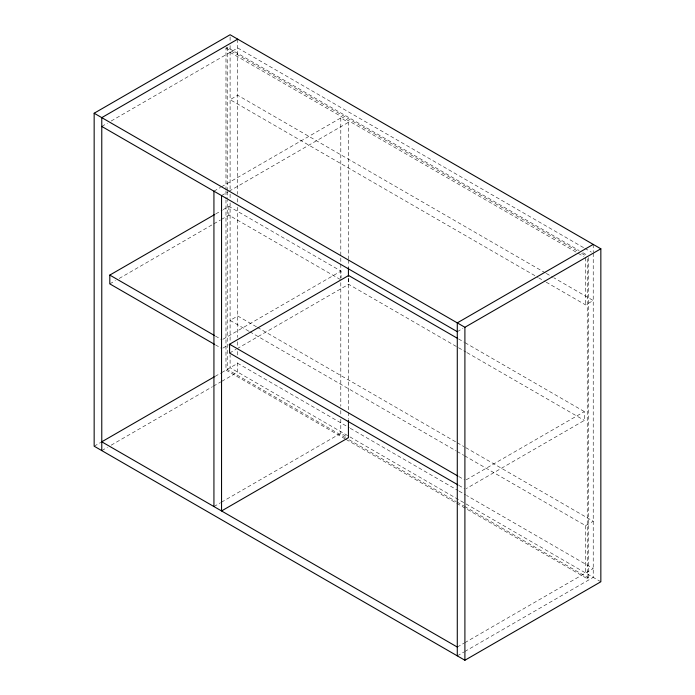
<?xml version="1.0" encoding="UTF-8"?>
<svg xmlns="http://www.w3.org/2000/svg" width="695" height="695" viewBox="0 0 695 695"><rect width="100%" height="100%" fill="white"/><g stroke="black" fill="none" stroke-linecap="round" stroke-linejoin="round"><path stroke-width="0.52" stroke-dasharray="3.48 2.61" d="M225.979 190.109L225.979 48.068L227.213 47.356L579.1 250.513M101.774 126.438L107.404 123.189M111.157 121.026L237.716 47.946L583.843 247.785M213.93 191.186L220.506 187.389M221.444 186.842L340.802 117.933L348.43 122.329L348.43 258.879M221.549 195.582L228.125 191.785M229.072 191.247L348.43 122.329M215.737 213.921L222.296 210.133M223.234 209.595L228.864 206.346L341.01 271.093L341.01 277.939M109.81 283.881L115.439 280.632M119.184 278.469L212.922 224.346M213.86 223.807L220.428 220.02M221.366 219.481L228.864 215.146L341.01 279.894M222.895 339.29L341.01 271.093M222.895 348.091L228.525 344.842M229.585 353.034L236.144 349.238M237.082 348.699L348.629 284.298L457.579 347.196M94.155 446.199L100.723 442.411M215.094 376.377L220.845 373.059M221.662 372.589L237.716 363.32L349.342 427.764M101.774 450.603L107.404 447.354M111.157 445.191L212.409 386.733M213.339 386.194L220.845 381.859M221.783 381.32L237.716 372.12L237.716 360.088M457.284 331.68L462.905 328.431M213.93 506.551L220.506 502.754M221.444 502.207L340.802 433.298L348.43 437.702M546.201 282.179L585.598 304.923L593.226 300.527L553.828 277.783M466.249 479.785L584.365 411.596L584.365 420.397L466.249 488.585M464.599 455.781L585.598 525.637L593.226 521.241L464.712 447.041M457.284 647.054L463.843 643.257M464.781 642.719L593.226 568.562L466.588 495.457M456.815 503.371L587.249 578.674L588.483 577.962L588.483 257.02M457.284 655.854L463.843 652.058M464.781 651.519L593.226 577.363L593.226 253.076M584.782 248.323L591.349 252.111M582.853 252.685L587.544 255.395M225.979 48.068L577.866 251.225M581.619 253.397L587.249 256.646M230.097 52.351L583.722 256.516M545.384 272.909L237.716 95.276L230.097 99.68L537.765 277.305M546.322 273.448L552.89 277.244M538.703 277.852L545.271 281.64M458.518 338.934L464.147 342.192M465.094 342.731L584.365 411.596M458.518 347.735L466.032 352.078M466.971 352.617L584.365 420.397M256.481 326.824L237.716 315.99L230.097 320.386L248.853 331.22M257.419 327.362L456.276 442.168M457.214 442.715L463.774 446.503M249.792 331.758L456.155 450.899M457.093 451.446L463.661 455.234M215.415 336.05L221.027 339.29M458.743 476.535L464.373 479.785M215.415 344.85L221.027 348.091M458.743 485.336L464.373 488.585M350.28 428.302L458.153 490.583M459.091 491.122L465.65 494.918M600.845 581.767L230.097 367.716L230.097 354.806M345.45 437.642L227.213 369.384L227.213 200.238M349.203 439.813L456.172 501.573M457.11 502.111L463.678 505.908M464.616 506.447L588.483 577.962M345.154 438.901L225.979 370.096L225.979 199.865M346.093 439.44L455.877 502.824M593.226 244.397L593.226 252.224M587.249 258.818L587.249 578.674M585.598 257.602L585.598 304.923M585.598 525.637L585.598 572.967M348.629 278.426L348.629 284.298M348.43 259.965L348.43 266.472M348.43 278.391L348.43 419.276M340.802 117.933L340.802 278.321M340.802 282.656L340.802 406.21M340.802 410.545L340.802 414.88M340.802 419.215L340.802 433.298M237.716 39.146L237.716 194.244M237.716 198.588L237.716 202.923M237.716 207.258L237.716 337.501M237.716 341.749L237.716 347.17M237.716 351.488L237.716 355.849M230.097 36.922L230.097 41.257M230.097 45.592L230.097 189.848M230.097 194.183L230.097 198.527M230.097 202.862L230.097 342.774M228.864 206.346L228.864 215.146M227.213 47.356L227.213 190.482M227.213 191.559L227.213 199.152M225.979 191.195L225.979 198.779"/><path stroke-width="1.04" d="M94.155 113.233L230.097 34.75L600.845 248.801L600.845 581.767L464.903 660.25L94.155 446.199L94.155 113.233L464.903 327.284L600.845 248.801M237.716 39.146L101.774 117.637L101.774 450.603M214.486 344.312L109.81 283.881L109.81 275.081L214.798 214.468M457.805 484.789L229.585 353.034L229.585 344.233L348.629 275.498L457.579 338.395M214.277 376.846L101.774 441.803L457.284 647.054M593.226 244.397L457.284 322.88L457.284 655.854M101.774 126.438L457.284 331.68M109.81 275.081L214.486 335.511M229.585 344.233L457.805 475.988M464.903 327.284L464.903 660.25M348.43 267.549L348.43 276.219M348.43 420.362L348.43 437.702L221.549 510.955L221.549 195.582M213.93 191.186L213.93 506.551"/></g></svg>
